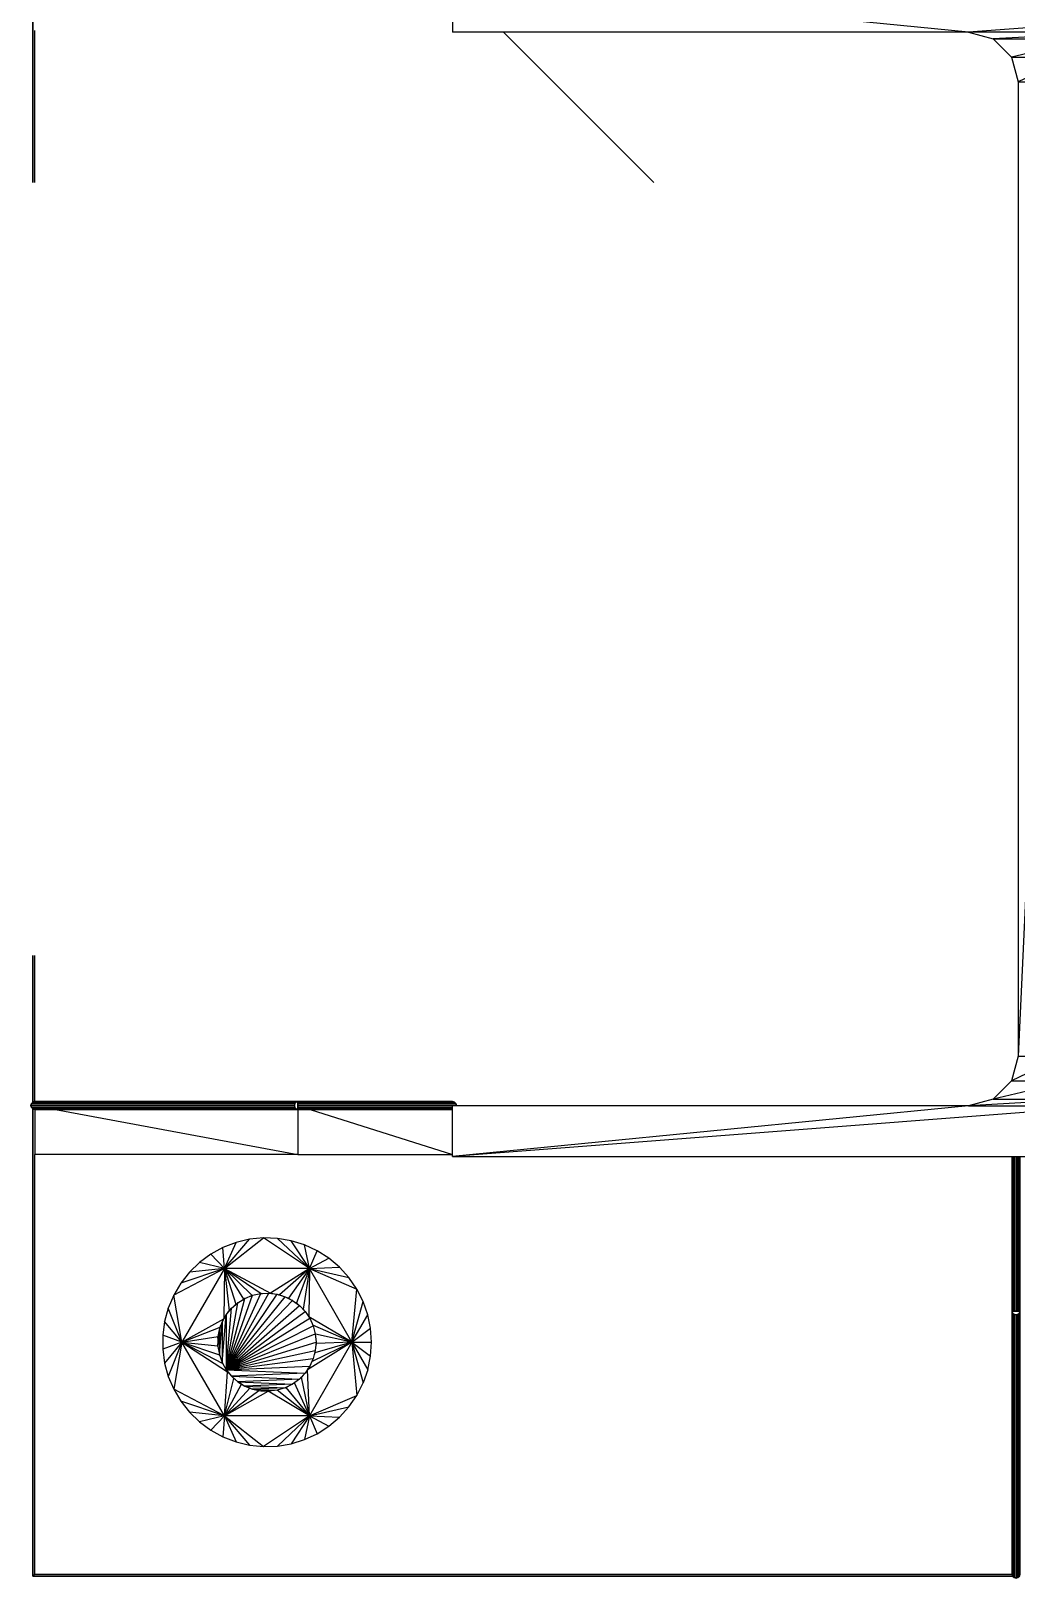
# Model space of a CAD drawing. Header units: millimetres. Extents: x -107267 to 109426, y -98906 to 83910.
# Drawn here: x 55227.5 to 55354.8, y -19215.3 to -19015.2 of the extents above; entities that cross this region are included whole.
import ezdxf

# ---------------------------------------------------------------- set-up
doc = ezdxf.new("R2010")
doc.units = ezdxf.units.MM
doc.layers.add('Top (Plan) View-000-CHÃO', color=254, linetype='Continuous')

# ---------------------------------------------------------------- blocks, each defined once
blk = doc.blocks.new('*U48')
at = {"layer": 'Top (Plan) View-000-CHÃO', "color": 0, "linetype": 'ByBlock', "lineweight": -2}
for p, q in [((154259.44, 142030.09), (154257.75, 142029.44)), ((154257.94, 142026.72), (154262.98, 142030.69)), ((154257.94, 142026.72), (154261.19, 142030.51)), ((154257.94, 142026.72), (154259.44, 142030.09)), ((154261.19, 142030.51), (154259.44, 142030.09)), ((154262.98, 142030.69), (154261.19, 142030.51)), ((154264.79, 142030.63), (154262.98, 142030.69)), ((154268.93, 142026.72), (154262.98, 142030.69)), ((154266.56, 142030.33), (154264.79, 142030.63)), ((154268.93, 142026.72), (154264.79, 142030.63)), ((154268.29, 142029.79), (154266.56, 142030.33)), ((154268.93, 142026.72), (154266.56, 142030.33)), ((154269.92, 142029.04), (154268.29, 142029.79)), ((154268.93, 142026.72), (154268.29, 142029.79)), ((154254.72, 142027.51), (154253.42, 142026.25)), ((154256.17, 142028.58), (154254.72, 142027.51)), ((154257.94, 142026.72), (154254.72, 142027.51)), ((154257.75, 142029.44), (154256.17, 142028.58)), ((154257.94, 142026.72), (154256.17, 142028.58)), ((154257.94, 142026.72), (154257.75, 142029.44)), ((154268.93, 142026.72), (154269.92, 142029.04)), ((154268.93, 142026.72), (154271.44, 142028.06)), ((154271.44, 142028.06), (154269.92, 142029.04)), ((154272.82, 142026.9), (154271.44, 142028.06)), ((154257.94, 142026.72), (154251.39, 142023.29)), ((154257.94, 142026.72), (154252.31, 142024.84)), ((154253.42, 142026.25), (154252.31, 142024.84)), ((154257.94, 142026.72), (154252.44, 142017.2)), ((154257.94, 142026.72), (154253.42, 142026.25)), ((154257.94, 142026.72), (154257.86, 142020.24)), ((154268.93, 142026.72), (154257.94, 142026.72)), ((154257.94, 142026.72), (154263.89, 142023.53)), ((154257.94, 142026.72), (154262.69, 142023.5)), ((154257.94, 142026.72), (154261.51, 142023.25)), ((154257.94, 142026.72), (154260.4, 142022.77)), ((154257.94, 142026.72), (154259.4, 142022.1)), ((154257.94, 142026.72), (154258.54, 142021.24)), ((154268.93, 142026.72), (154263.89, 142023.53)), ((154268.93, 142026.72), (154265.08, 142023.33)), ((154268.93, 142026.72), (154266.21, 142022.91)), ((154268.93, 142026.72), (154267.24, 142022.28)), ((154268.93, 142026.72), (154268.14, 142021.47)), ((154268.93, 142026.72), (154268.86, 142020.5)), ((154268.93, 142026.72), (154272.82, 142026.9)), ((154274.43, 142017.2), (154268.93, 142026.72)), ((154268.93, 142026.72), (154274.03, 142025.56)), ((154268.93, 142026.72), (154275.05, 142024.08)), ((154274.03, 142025.56), (154272.82, 142026.9)), ((154275.05, 142024.08), (154274.03, 142025.56)), ((154252.31, 142024.84), (154251.39, 142023.29)), ((154262.67, 142023.5), (154262.69, 142023.5)), ((154262.69, 142023.5), (154262.86, 142023.51)), ((154263.81, 142023.53), (154263.89, 142023.53)), ((154263.89, 142023.53), (154264.19, 142023.48)), ((154274.43, 142017.2), (154275.05, 142024.08)), ((154275.86, 142022.47), (154275.05, 142024.08)), ((154250.68, 142021.62), (154250.21, 142019.89)), ((154251.39, 142023.29), (154250.68, 142021.62)), ((154252.44, 142017.2), (154250.68, 142021.62)), ((154252.44, 142017.2), (154251.39, 142023.29)), ((154259.19, 142021.89), (154259.4, 142022.1)), ((154259.4, 142022.1), (154259.52, 142022.18)), ((154260.14, 142022.6), (154260.4, 142022.77)), ((154260.4, 142022.77), (154260.48, 142022.81)), ((154261.31, 142023.16), (154261.51, 142023.25)), ((154261.51, 142023.25), (154261.53, 142023.25)), ((154264.95, 142023.35), (154265.08, 142023.33)), ((154265.08, 142023.33), (154265.36, 142023.23)), ((154266.03, 142022.97), (154266.21, 142022.91)), ((154266.21, 142022.91), (154266.44, 142022.77)), ((154267.04, 142022.4), (154267.24, 142022.28)), ((154267.24, 142022.28), (154267.4, 142022.13)), ((154267.93, 142021.66), (154268.14, 142021.47)), ((154268.14, 142021.47), (154268.23, 142021.34)), ((154274.43, 142017.2), (154275.86, 142022.47)), ((154276.46, 142020.76), (154275.86, 142022.47)), ((154250.21, 142019.89), (154249.97, 142018.1)), ((154252.44, 142017.2), (154250.21, 142019.89)), ((154252.44, 142017.2), (154257.86, 142020.24)), ((154257.78, 142020.05), (154257.86, 142020.24)), ((154257.86, 142020.24), (154258, 142020.45)), ((154258.4, 142021.03), (154258.54, 142021.24)), ((154258.54, 142021.24), (154258.68, 142021.38)), ((154268.68, 142020.74), (154268.86, 142020.5)), ((154268.86, 142020.5), (154268.9, 142020.41)), ((154274.43, 142017.2), (154268.86, 142020.5)), ((154269.27, 142019.64), (154269.39, 142019.41)), ((154274.43, 142017.2), (154276.46, 142020.76)), ((154276.81, 142019), (154276.46, 142020.76)), ((154249.97, 142018.1), (154249.97, 142016.29)), ((154252.44, 142017.2), (154249.97, 142018.1)), ((154252.44, 142017.2), (154257.39, 142019.13)), ((154252.44, 142017.2), (154257.13, 142017.95)), ((154257.13, 142017.95), (154257.2, 142018.25)), ((154257.13, 142017.86), (154257.13, 142017.95)), ((154257.36, 142018.99), (154257.39, 142019.13)), ((154257.39, 142019.13), (154257.5, 142019.4)), ((154269.39, 142019.41), (154269.4, 142019.37)), ((154274.43, 142017.2), (154269.39, 142019.41)), ((154269.7, 142018.25), (154269.7, 142018.25)), ((154269.7, 142018.25), (154269.7, 142018.19)), ((154274.43, 142017.2), (154269.7, 142018.25)), ((154274.43, 142017.2), (154276.81, 142019)), ((154276.94, 142017.2), (154276.81, 142019)), ((154252.44, 142017.2), (154249.97, 142016.29)), ((154249.97, 142016.29), (154250.21, 142014.51)), ((154252.44, 142017.2), (154250.21, 142014.51)), ((154252.44, 142017.2), (154250.68, 142012.77)), ((154252.44, 142017.2), (154251.39, 142011.11)), ((154252.44, 142017.2), (154257.1, 142016.75)), ((154252.44, 142017.2), (154257.3, 142015.56)), ((154252.44, 142017.2), (154257.72, 142014.43)), ((154252.44, 142017.2), (154258.35, 142013.39)), ((154257.94, 142007.67), (154252.44, 142017.2)), ((154257.1, 142016.75), (154257.11, 142016.98)), ((154257.11, 142016.71), (154257.1, 142016.75)), ((154257.3, 142015.56), (154257.3, 142015.57)), ((154257.35, 142015.44), (154257.3, 142015.56)), ((154274.43, 142017.2), (154268.69, 142013.63)), ((154274.43, 142017.2), (154268.93, 142007.67)), ((154274.43, 142017.2), (154269.27, 142014.69)), ((154269.64, 142015.84), (154269.55, 142015.56)), ((154274.43, 142017.2), (154269.64, 142015.84)), ((154269.65, 142015.97), (154269.64, 142015.84)), ((154269.78, 142017.04), (154269.75, 142016.75)), ((154274.43, 142017.2), (154269.78, 142017.04)), ((154269.78, 142017.11), (154269.78, 142017.04)), ((154274.43, 142017.2), (154276.46, 142013.63)), ((154274.43, 142017.2), (154275.86, 142011.93)), ((154274.43, 142017.2), (154275.05, 142010.32)), ((154274.43, 142017.2), (154276.94, 142017.2)), ((154274.43, 142017.2), (154276.81, 142015.4)), ((154276.81, 142015.4), (154276.94, 142017.2)), ((154250.21, 142014.51), (154250.68, 142012.77)), ((154257.72, 142014.43), (154257.7, 142014.49)), ((154257.88, 142014.17), (154257.72, 142014.43)), ((154258.35, 142013.39), (154258.28, 142013.51)), ((154268.69, 142013.63), (154268.55, 142013.46)), ((154268.69, 142013.63), (154268.8, 142013.84)), ((154268.93, 142007.67), (154268.69, 142013.63)), ((154269.14, 142014.46), (154269.27, 142014.69)), ((154269.33, 142014.86), (154269.27, 142014.69)), ((154276.46, 142013.63), (154275.86, 142011.93)), ((154276.46, 142013.63), (154276.81, 142015.4)), ((154250.68, 142012.77), (154251.39, 142011.11)), ((154257.94, 142007.67), (154258.35, 142013.39)), ((154257.94, 142007.67), (154259.16, 142012.5)), ((154257.94, 142007.67), (154260.13, 142011.78)), ((154258.55, 142013.17), (154258.35, 142013.39)), ((154259.16, 142012.5), (154259.04, 142012.64)), ((154259.37, 142012.34), (154259.16, 142012.5)), ((154260.13, 142011.78), (154259.94, 142011.92)), ((154260.32, 142011.68), (154260.13, 142011.78)), ((154266.18, 142011.49), (154265.93, 142011.36)), ((154266.99, 142011.94), (154266.89, 142011.88)), ((154267.22, 142012.13), (154266.99, 142011.94)), ((154268.93, 142007.67), (154266.99, 142011.94)), ((154267.92, 142012.7), (154267.79, 142012.59)), ((154268.1, 142012.92), (154267.92, 142012.7)), ((154268.93, 142007.67), (154267.92, 142012.7)), ((154275.05, 142010.32), (154275.86, 142011.93)), ((154251.39, 142011.11), (154252.31, 142009.56)), ((154257.94, 142007.67), (154251.39, 142011.11)), ((154252.31, 142009.56), (154253.42, 142008.14)), ((154257.94, 142007.67), (154252.31, 142009.56)), ((154257.94, 142007.67), (154261.21, 142011.25)), ((154257.94, 142007.67), (154262.38, 142010.94)), ((154257.94, 142007.67), (154263.58, 142010.85)), ((154261.21, 142011.25), (154260.96, 142011.37)), ((154261.37, 142011.21), (154261.21, 142011.25)), ((154262.38, 142010.94), (154262.09, 142011.01)), ((154262.49, 142010.93), (154262.38, 142010.94)), ((154263.58, 142010.85), (154263.31, 142010.87)), ((154263.63, 142010.85), (154263.58, 142010.85)), ((154268.93, 142007.67), (154263.58, 142010.85)), ((154264.78, 142010.99), (154264.78, 142010.99)), ((154264.79, 142010.99), (154264.78, 142010.99)), ((154268.93, 142007.67), (154264.78, 142010.99)), ((154265.93, 142011.36), (154265.88, 142011.34)), ((154268.93, 142007.67), (154265.93, 142011.36)), ((154268.93, 142007.67), (154275.05, 142010.32)), ((154274.03, 142008.83), (154275.05, 142010.32)), ((154253.42, 142008.14), (154254.72, 142006.89)), ((154257.94, 142007.67), (154253.42, 142008.14)), ((154257.94, 142007.67), (154254.72, 142006.89)), ((154257.94, 142007.67), (154256.17, 142005.82)), ((154257.94, 142007.67), (154257.75, 142004.95)), ((154268.93, 142007.67), (154257.94, 142007.67)), ((154257.94, 142007.67), (154262.98, 142003.7)), ((154257.94, 142007.67), (154261.19, 142003.88)), ((154257.94, 142007.67), (154259.44, 142004.3)), ((154268.93, 142007.67), (154262.98, 142003.7)), ((154268.93, 142007.67), (154264.79, 142003.76)), ((154268.93, 142007.67), (154266.56, 142004.06)), ((154268.93, 142007.67), (154268.29, 142004.6)), ((154268.93, 142007.67), (154274.03, 142008.83)), ((154268.93, 142007.67), (154272.82, 142007.49)), ((154268.93, 142007.67), (154271.44, 142006.33)), ((154268.93, 142007.67), (154269.92, 142005.36)), ((154271.44, 142006.33), (154272.82, 142007.49)), ((154272.82, 142007.49), (154274.03, 142008.83)), ((154254.72, 142006.89), (154256.17, 142005.82)), ((154256.17, 142005.82), (154257.75, 142004.95)), ((154269.92, 142005.36), (154271.44, 142006.33)), ((154257.75, 142004.95), (154259.44, 142004.3)), ((154259.44, 142004.3), (154261.19, 142003.88)), ((154261.19, 142003.88), (154262.98, 142003.7)), ((154262.98, 142003.7), (154264.79, 142003.76)), ((154264.79, 142003.76), (154266.56, 142004.06)), ((154266.56, 142004.06), (154268.29, 142004.6)), ((154268.29, 142004.6), (154269.92, 142005.36))]:
    blk.add_line(p, q, dxfattribs=at)
blk = doc.blocks.new('*U49')
at = {"layer": 'Top (Plan) View-000-CHÃO', "color": 0, "linetype": 'ByBlock', "lineweight": -2}
for p, q in [((154258.17, 142013.64), (154263.7, 142023.54)), ((154258.17, 142013.64), (154262.63, 142023.5)), ((154261.58, 142023.27), (154262.63, 142023.5)), ((154262.63, 142023.5), (154262.6, 142023.49)), ((154262.63, 142023.5), (154263.7, 142023.54)), ((154262.63, 142023.5), (154262.66, 142023.5)), ((154262.67, 142023.5), (154262.69, 142023.5)), ((154263.7, 142023.54), (154263.68, 142023.54)), ((154263.7, 142023.54), (154263.73, 142023.54)), ((154263.7, 142023.54), (154264.77, 142023.4)), ((154258.17, 142013.64), (154264.77, 142023.4)), ((154258.17, 142013.64), (154261.58, 142023.27)), ((154258.17, 142013.64), (154265.8, 142023.09)), ((154258.17, 142013.64), (154260.58, 142022.87)), ((154258.17, 142013.64), (154266.76, 142022.6)), ((154258.17, 142013.64), (154259.66, 142022.3)), ((154258.17, 142013.64), (154267.63, 142021.96)), ((154258.17, 142020.75), (154258.85, 142021.59)), ((154258.17, 142013.64), (154258.85, 142021.59)), ((154258.85, 142021.59), (154258.83, 142021.57)), ((154258.85, 142021.59), (154259.66, 142022.3)), ((154258.85, 142021.59), (154258.87, 142021.61)), ((154259.66, 142022.3), (154259.64, 142022.28)), ((154259.66, 142022.3), (154260.58, 142022.87)), ((154259.66, 142022.3), (154259.68, 142022.32)), ((154260.58, 142022.87), (154260.55, 142022.85)), ((154260.58, 142022.87), (154261.58, 142023.27)), ((154260.58, 142022.87), (154260.6, 142022.88)), ((154261.53, 142023.25), (154261.52, 142023.25)), ((154261.58, 142023.27), (154261.55, 142023.26)), ((154261.58, 142023.27), (154261.6, 142023.28)), ((154264.77, 142023.4), (154264.75, 142023.41)), ((154264.77, 142023.4), (154264.8, 142023.4)), ((154264.77, 142023.4), (154265.8, 142023.09)), ((154265.8, 142023.09), (154265.78, 142023.1)), ((154265.8, 142023.09), (154265.83, 142023.08)), ((154265.8, 142023.09), (154266.76, 142022.6)), ((154266.76, 142022.6), (154266.74, 142022.62)), ((154266.79, 142022.59), (154266.76, 142022.6)), ((154266.76, 142022.6), (154267.63, 142021.96)), ((154267.61, 142021.98), (154267.63, 142021.96)), ((154267.65, 142021.94), (154267.63, 142021.96)), ((154267.63, 142021.96), (154268.38, 142021.19)), ((154257.29, 142018.8), (154257.65, 142019.81)), ((154257.29, 142015.6), (154257.65, 142019.81)), ((154257.65, 142019.81), (154257.64, 142019.79)), ((154257.65, 142019.81), (154258.17, 142020.75)), ((154257.65, 142014.58), (154258.17, 142020.75)), ((154257.65, 142019.81), (154257.66, 142019.84)), ((154257.65, 142019.81), (154257.65, 142014.58)), ((154258.17, 142020.75), (154258.16, 142020.73)), ((154258.17, 142013.64), (154268.38, 142021.19)), ((154258.17, 142020.75), (154258.19, 142020.78)), ((154258.17, 142020.75), (154258.17, 142013.64)), ((154258.17, 142013.64), (154268.98, 142020.29)), ((154268.36, 142021.21), (154268.38, 142021.19)), ((154268.39, 142021.16), (154268.38, 142021.19)), ((154268.38, 142021.19), (154268.98, 142020.29)), ((154268.96, 142020.32), (154268.98, 142020.29)), ((154268.99, 142020.27), (154268.98, 142020.29)), ((154268.98, 142020.29), (154269.42, 142019.31)), ((154257.11, 142017.74), (154257.29, 142018.8)), ((154257.29, 142018.8), (154257.11, 142016.66)), ((154257.11, 142017.74), (154257.11, 142017.76)), ((154257.11, 142017.74), (154257.11, 142016.66)), ((154257.11, 142017.74), (154257.11, 142017.71)), ((154257.29, 142018.8), (154257.28, 142018.77)), ((154257.29, 142018.8), (154257.3, 142018.82)), ((154257.29, 142018.8), (154257.29, 142015.6)), ((154258.17, 142013.64), (154269.42, 142019.31)), ((154258.17, 142013.64), (154269.69, 142018.27)), ((154269.41, 142019.34), (154269.42, 142019.31)), ((154269.43, 142019.28), (154269.42, 142019.31)), ((154269.42, 142019.31), (154269.69, 142018.27)), ((154269.69, 142018.3), (154269.69, 142018.27)), ((154269.7, 142018.23), (154269.69, 142018.27)), ((154269.69, 142018.27), (154269.79, 142017.2)), ((154257.11, 142016.66), (154257.11, 142016.69)), ((154257.11, 142016.66), (154257.29, 142015.6)), ((154257.11, 142016.66), (154257.11, 142016.63)), ((154257.29, 142015.6), (154257.28, 142015.62)), ((154257.29, 142015.6), (154257.65, 142014.58)), ((154257.29, 142015.6), (154257.3, 142015.57)), ((154257.3, 142015.57), (154257.31, 142015.54)), ((154258.17, 142013.64), (154269.79, 142017.2)), ((154258.17, 142013.64), (154269.69, 142016.12)), ((154269.69, 142016.12), (154269.42, 142015.08)), ((154269.79, 142017.2), (154269.69, 142016.12)), ((154269.7, 142016.15), (154269.69, 142016.12)), ((154269.69, 142016.1), (154269.69, 142016.12)), ((154269.78, 142017.23), (154269.79, 142017.2)), ((154269.78, 142017.17), (154269.79, 142017.2)), ((154257.65, 142014.58), (154257.64, 142014.61)), ((154257.65, 142014.58), (154258.17, 142013.64)), ((154257.65, 142014.58), (154257.66, 142014.56)), ((154258.17, 142013.64), (154258.16, 142013.66)), ((154258.17, 142013.64), (154269.42, 142015.08)), ((154258.17, 142013.64), (154268.98, 142014.1)), ((154258.17, 142013.64), (154258.85, 142012.8)), ((154258.17, 142013.64), (154258.19, 142013.62)), ((154258.17, 142013.64), (154268.38, 142013.21)), ((154268.98, 142014.1), (154268.38, 142013.21)), ((154268.96, 142014.08), (154268.98, 142014.1)), ((154269.42, 142015.08), (154268.98, 142014.1)), ((154268.99, 142014.13), (154268.98, 142014.1)), ((154269.41, 142015.05), (154269.42, 142015.08)), ((154269.43, 142015.11), (154269.42, 142015.08)), ((154258.85, 142012.8), (154258.83, 142012.82)), ((154268.38, 142013.21), (154258.85, 142012.8)), ((154258.85, 142012.8), (154259.66, 142012.09)), ((154258.85, 142012.8), (154258.87, 142012.78)), ((154258.85, 142012.8), (154267.63, 142012.43)), ((154259.66, 142012.09), (154259.64, 142012.11)), ((154267.63, 142012.43), (154259.66, 142012.09)), ((154259.66, 142012.09), (154260.58, 142011.53)), ((154259.66, 142012.09), (154259.68, 142012.08)), ((154259.66, 142012.09), (154266.76, 142011.79)), ((154260.58, 142011.53), (154260.55, 142011.54)), ((154266.76, 142011.79), (154260.58, 142011.53)), ((154260.58, 142011.53), (154261.58, 142011.12)), ((154260.58, 142011.53), (154260.6, 142011.51)), ((154260.58, 142011.53), (154265.8, 142011.3)), ((154266.76, 142011.79), (154265.8, 142011.3)), ((154266.76, 142011.79), (154266.74, 142011.78)), ((154267.63, 142012.43), (154266.76, 142011.79)), ((154266.76, 142011.79), (154266.79, 142011.81)), ((154267.63, 142012.43), (154267.61, 142012.41)), ((154268.38, 142013.21), (154267.63, 142012.43)), ((154267.63, 142012.43), (154267.65, 142012.45)), ((154268.38, 142013.21), (154268.36, 142013.19)), ((154268.39, 142013.23), (154268.38, 142013.21)), ((154261.58, 142011.12), (154261.55, 142011.13)), ((154265.8, 142011.3), (154261.58, 142011.12)), ((154261.58, 142011.12), (154262.63, 142010.9)), ((154261.58, 142011.12), (154261.6, 142011.12)), ((154261.58, 142011.12), (154264.77, 142010.99)), ((154262.63, 142010.9), (154262.6, 142010.9)), ((154264.77, 142010.99), (154262.63, 142010.9)), ((154262.63, 142010.9), (154263.7, 142010.85)), ((154262.63, 142010.9), (154262.66, 142010.9)), ((154263.7, 142010.85), (154263.68, 142010.85)), ((154264.77, 142010.99), (154263.7, 142010.85)), ((154263.7, 142010.85), (154263.73, 142010.85)), ((154264.77, 142010.99), (154264.75, 142010.98)), ((154265.8, 142011.3), (154264.77, 142010.99)), ((154264.77, 142010.99), (154264.8, 142011)), ((154265.8, 142011.3), (154265.78, 142011.29)), ((154265.8, 142011.3), (154265.83, 142011.32))]:
    blk.add_line(p, q, dxfattribs=at)
blk = doc.blocks.new('*U68')
at = {"layer": 'Top (Plan) View-000-CHÃO', "color": 0, "linetype": 'ByBlock', "lineweight": -2}
for p, q in [((154233.19, 142167.2), (154233.19, 142192.76)), ((154233.19, 142192.76), (154233.19, 142167.2)), ((154233.19, 142048.24), (154233.19, 142067.2)), ((154233.19, 142067.2), (154233.19, 142048.24)), ((154233.19, 141986.95), (154233.19, 142047.37)), ((154233.19, 142047.37), (154233.19, 141986.95)), ((154233.18, 141986.94), (154233.19, 141986.95)), ((154233.19, 141986.95), (154233.18, 141986.94)), ((154233.19, 141986.95), (154233.44, 141987.2)), ((154233.44, 141987.2), (154233.19, 141986.95)), ((154359.81, 141986.95), (154233.19, 141986.95)), ((154233.19, 141986.95), (154359.81, 141986.95))]:
    blk.add_line(p, q, dxfattribs=at)
blk = doc.blocks.new('*U69')
at = {"layer": 'Top (Plan) View-000-CHÃO', "color": 0, "linetype": 'ByBlock', "lineweight": -2}
for p, q in [((154233.44, 142167.2), (154233.44, 142186.85)), ((154313.44, 142167.2), (154294.03, 142186.6)), ((154233.44, 142048.31), (154233.44, 142067.2)), ((154233.44, 141987.2), (154233.44, 142041.46)), ((154233.44, 141987.2), (154359.75, 141987.2))]:
    blk.add_line(p, q, dxfattribs=at)
blk = doc.blocks.new('*U151')
at = {"layer": 'Top (Plan) View-000-CHÃO', "color": 0, "linetype": 'ByBlock', "lineweight": -2}
for p, q in [((154359.75, 142041.2), (154359.75, 142021.2)), ((154359.75, 142021.2), (154359.75, 142041.2)), ((154359.81, 142041.2), (154359.81, 142021.2)), ((154359.81, 142021.2), (154359.81, 142041.2)), ((154360, 142041.2), (154360, 142021.2)), ((154360, 142021.2), (154360, 142041.2)), ((154360.25, 142041.2), (154360.25, 142021.2)), ((154360.25, 142021.2), (154360.25, 142041.2)), ((154360.5, 142041.2), (154360.5, 142021.2)), ((154360.5, 142021.2), (154360.5, 142041.2)), ((154360.69, 142041.2), (154360.69, 142021.2)), ((154360.69, 142021.2), (154360.69, 142041.2)), ((154360.75, 142021.2), (154360.75, 142041.2)), ((154360.75, 142041.2), (154360.75, 142021.2)), ((154359.75, 142021.2), (154359.81, 142021.2)), ((154359.81, 142020.96), (154359.75, 142021.2)), ((154359.75, 142021.2), (154359.75, 141987.2)), ((154359.75, 141987.2), (154359.75, 142021.2)), ((154359.81, 142021.2), (154359.75, 142021.2)), ((154359.75, 142021.2), (154359.81, 142020.96)), ((154359.81, 142021.2), (154360, 142021.2)), ((154360, 142021.2), (154359.81, 142021.2)), ((154360, 142020.79), (154359.81, 142020.96)), ((154359.81, 142020.96), (154359.81, 141986.95)), ((154359.81, 141986.95), (154359.81, 142020.96)), ((154359.81, 142020.96), (154360, 142020.79)), ((154360, 142021.2), (154360.25, 142021.2)), ((154360.25, 142021.2), (154360, 142021.2)), ((154360.25, 142020.74), (154360, 142020.79)), ((154360, 142020.79), (154360, 141986.76)), ((154360, 141986.76), (154360, 142020.79)), ((154360, 142020.79), (154360.25, 142020.74)), ((154360.25, 142021.2), (154360.5, 142021.2)), ((154360.5, 142021.2), (154360.25, 142021.2)), ((154360.5, 142020.79), (154360.25, 142020.74)), ((154360.25, 142020.74), (154360.5, 142020.79)), ((154360.25, 142020.74), (154360.25, 141986.7)), ((154360.25, 141986.7), (154360.25, 142020.74)), ((154360.5, 142021.2), (154360.69, 142021.2)), ((154360.69, 142021.2), (154360.5, 142021.2)), ((154360.69, 142020.96), (154360.5, 142020.79)), ((154360.5, 142020.79), (154360.69, 142020.96)), ((154360.5, 142020.79), (154360.5, 141986.76)), ((154360.5, 141986.76), (154360.5, 142020.79)), ((154360.69, 142021.2), (154360.75, 142021.2)), ((154360.75, 142021.2), (154360.69, 142020.96)), ((154360.75, 142021.2), (154360.69, 142021.2)), ((154360.69, 142020.96), (154360.75, 142021.2)), ((154360.69, 142020.96), (154360.69, 141986.95)), ((154360.69, 141986.95), (154360.69, 142020.96)), ((154360.75, 141987.2), (154360.75, 142021.2)), ((154360.75, 142021.2), (154360.75, 141987.2)), ((154359.81, 141986.95), (154359.75, 141987.2)), ((154359.75, 141987.2), (154359.81, 141986.95)), ((154360, 141986.76), (154359.81, 141986.95)), ((154359.81, 141986.95), (154360, 141986.76)), ((154360.25, 141986.7), (154360, 141986.76)), ((154360, 141986.76), (154360.25, 141986.7)), ((154360.5, 141986.76), (154360.25, 141986.7)), ((154360.25, 141986.7), (154360.5, 141986.76)), ((154360.69, 141986.95), (154360.5, 141986.76)), ((154360.5, 141986.76), (154360.69, 141986.95)), ((154360.75, 141987.2), (154360.69, 141986.95)), ((154360.69, 141986.95), (154360.75, 141987.2))]:
    blk.add_line(p, q, dxfattribs=at)
blk = doc.blocks.new('*U203')
at = {"layer": 'Top (Plan) View-000-CHÃO', "color": 0, "linetype": 'ByBlock', "lineweight": -2}
for p, q in [((154232.94, 142047.81), (154233, 142048.06)), ((154233, 142048.06), (154232.94, 142047.81)), ((154233, 142047.56), (154232.94, 142047.81)), ((154266.98, 142047.81), (154232.94, 142047.81)), ((154232.94, 142047.81), (154233, 142047.56)), ((154232.94, 142047.81), (154266.98, 142047.81)), ((154233, 142048.06), (154233.19, 142048.24)), ((154233.19, 142048.24), (154233, 142048.06)), ((154267.03, 142048.06), (154233, 142048.06)), ((154233, 142048.06), (154267.03, 142048.06)), ((154233.19, 142047.37), (154233, 142047.56)), ((154267.03, 142047.56), (154233, 142047.56)), ((154233, 142047.56), (154233.19, 142047.37)), ((154233, 142047.56), (154267.03, 142047.56)), ((154233.19, 142048.24), (154233.44, 142048.31)), ((154233.44, 142048.31), (154233.19, 142048.24)), ((154267.2, 142048.24), (154233.19, 142048.24)), ((154233.19, 142048.24), (154267.2, 142048.24)), ((154267.44, 142048.31), (154233.44, 142048.31)), ((154233.44, 142048.31), (154267.44, 142048.31)), ((154266.98, 142047.81), (154267.03, 142048.06)), ((154267.03, 142048.06), (154266.98, 142047.81)), ((154267.03, 142047.56), (154266.98, 142047.81)), ((154266.98, 142047.81), (154267.03, 142047.56)), ((154267.03, 142048.06), (154267.2, 142048.24)), ((154267.2, 142048.24), (154267.03, 142048.06)), ((154267.2, 142047.37), (154267.03, 142047.56)), ((154267.03, 142047.56), (154267.2, 142047.37)), ((154267.2, 142048.24), (154267.44, 142048.31)), ((154267.44, 142048.31), (154267.2, 142048.24)), ((154287.44, 142048.31), (154267.44, 142048.31)), ((154267.44, 142048.31), (154267.44, 142048.24)), ((154267.44, 142048.31), (154287.44, 142048.31)), ((154267.44, 142048.24), (154267.44, 142048.31)), ((154287.69, 142048.24), (154267.44, 142048.24)), ((154267.44, 142048.24), (154267.44, 142048.06)), ((154267.44, 142048.24), (154287.69, 142048.24)), ((154267.44, 142048.06), (154267.44, 142048.24)), ((154287.87, 142048.06), (154267.44, 142048.06)), ((154267.44, 142048.06), (154267.44, 142047.81)), ((154267.44, 142048.06), (154287.87, 142048.06)), ((154267.44, 142047.81), (154267.44, 142048.06)), ((154287.94, 142047.81), (154267.44, 142047.81)), ((154267.44, 142047.81), (154267.44, 142047.56)), ((154267.44, 142047.81), (154287.94, 142047.81)), ((154267.44, 142047.56), (154267.44, 142047.81)), ((154287.44, 142047.56), (154267.44, 142047.56)), ((154267.44, 142047.56), (154267.44, 142047.37)), ((154267.44, 142047.56), (154287.44, 142047.56)), ((154267.44, 142047.37), (154267.44, 142047.56)), ((154287.69, 142048.24), (154287.44, 142048.31)), ((154287.44, 142048.31), (154287.69, 142048.24)), ((154287.87, 142048.06), (154287.69, 142048.24)), ((154287.69, 142048.24), (154287.87, 142048.06)), ((154287.94, 142047.81), (154287.87, 142048.06)), ((154287.87, 142048.06), (154287.94, 142047.81)), ((154287.93, 142047.79), (154287.94, 142047.81)), ((154287.94, 142047.81), (154287.93, 142047.79)), ((154233.44, 142047.31), (154233.19, 142047.37)), ((154267.2, 142047.37), (154233.19, 142047.37)), ((154233.19, 142047.37), (154233.44, 142047.31)), ((154233.19, 142047.37), (154267.2, 142047.37)), ((154233.44, 142047.31), (154267.44, 142047.31)), ((154267.44, 142047.31), (154233.44, 142047.31)), ((154267.44, 142047.31), (154267.2, 142047.37)), ((154267.2, 142047.37), (154267.44, 142047.31)), ((154287.44, 142047.37), (154267.44, 142047.37)), ((154267.44, 142047.37), (154267.44, 142047.31)), ((154267.44, 142047.37), (154287.44, 142047.37)), ((154267.44, 142047.31), (154267.44, 142047.37)), ((154267.44, 142047.31), (154287.44, 142047.31)), ((154287.44, 142047.31), (154267.44, 142047.31))]:
    blk.add_line(p, q, dxfattribs=at)
blk = doc.blocks.new('*U204')
at = {"layer": 'Top (Plan) View-000-CHÃO', "color": 0, "linetype": 'ByBlock', "lineweight": -2}
for p, q in [((154233.44, 142047.31), (154233.44, 142041.46)), ((154236.12, 142047.31), (154267.44, 142041.46)), ((154267.44, 142047.31), (154267.44, 142041.46)), ((154269.01, 142047.31), (154287.44, 142041.46)), ((154267.44, 142041.46), (154233.44, 142041.46)), ((154267.44, 142041.46), (154287.44, 142041.46))]:
    blk.add_line(p, q, dxfattribs=at)
blk = doc.blocks.new('*U210')
at = {"layer": 'Top (Plan) View-000-CHÃO', "color": 0, "linetype": 'ByBlock', "lineweight": -2}
for p, q in [((154287.44, 142193.2), (154287.44, 142186.6)), ((154439.44, 142193.2), (154287.44, 142193.2)), ((154354.12, 142186.6), (154287.44, 142193.2)), ((154439.44, 142193.2), (154354.12, 142186.6)), ((154372.75, 142186.6), (154439.44, 142193.2)), ((154439.44, 142186.6), (154439.44, 142193.2)), ((154354.12, 142186.6), (154287.44, 142186.6)), ((154354.12, 142186.6), (154357.31, 142185.74)), ((154372.75, 142186.6), (154354.12, 142186.6)), ((154372.75, 142186.6), (154357.31, 142185.74)), ((154357.31, 142185.74), (154359.65, 142183.4)), ((154357.31, 142185.74), (154369.56, 142185.74)), ((154369.56, 142185.74), (154359.65, 142183.4)), ((154369.56, 142185.74), (154367.22, 142183.4)), ((154372.75, 142186.6), (154369.56, 142185.74)), ((154439.44, 142186.6), (154372.75, 142186.6)), ((154359.65, 142183.4), (154360.51, 142180.2)), ((154359.65, 142183.4), (154367.22, 142183.4)), ((154367.22, 142183.4), (154360.51, 142180.2)), ((154367.22, 142183.4), (154366.36, 142180.2)), ((154360.51, 142180.2), (154360.51, 142054.2)), ((154366.36, 142180.2), (154360.51, 142054.2)), ((154360.51, 142180.2), (154366.36, 142180.2)), ((154366.36, 142180.2), (154366.36, 142054.2)), ((154360.51, 142054.2), (154359.65, 142050.99)), ((154366.36, 142054.2), (154359.65, 142050.99)), ((154360.51, 142054.2), (154366.36, 142054.2)), ((154366.36, 142054.2), (154367.22, 142050.99)), ((154359.65, 142050.99), (154357.31, 142048.65)), ((154367.22, 142050.99), (154357.31, 142048.65)), ((154359.65, 142050.99), (154367.22, 142050.99)), ((154367.22, 142050.99), (154369.56, 142048.65)), ((154287.44, 142041.2), (154287.44, 142047.79)), ((154354.12, 142047.79), (154287.44, 142047.79)), ((154354.12, 142047.79), (154287.44, 142041.2)), ((154372.75, 142047.79), (154287.44, 142041.2)), ((154357.31, 142048.65), (154354.12, 142047.79)), ((154369.56, 142048.65), (154354.12, 142047.79)), ((154354.12, 142047.79), (154372.75, 142047.79)), ((154357.31, 142048.65), (154369.56, 142048.65)), ((154369.56, 142048.65), (154372.75, 142047.79)), ((154372.75, 142047.79), (154439.44, 142047.79)), ((154372.75, 142047.79), (154439.44, 142041.2)), ((154439.44, 142041.2), (154439.44, 142047.79)), ((154287.44, 142041.2), (154439.44, 142041.2))]:
    blk.add_line(p, q, dxfattribs=at)

msp = doc.modelspace()

# ---------------------------------------------------------------- block references
at = {"layer": 'Top (Plan) View-000-CHÃO'}
for name in ['*U68', '*U69', '*U210', '*U203', '*U204', '*U151', '*U48', '*U49']:
    msp.add_blockref(name, (-99005.44, -161201.97), dxfattribs=at)

doc.saveas('drawing.dxf')
